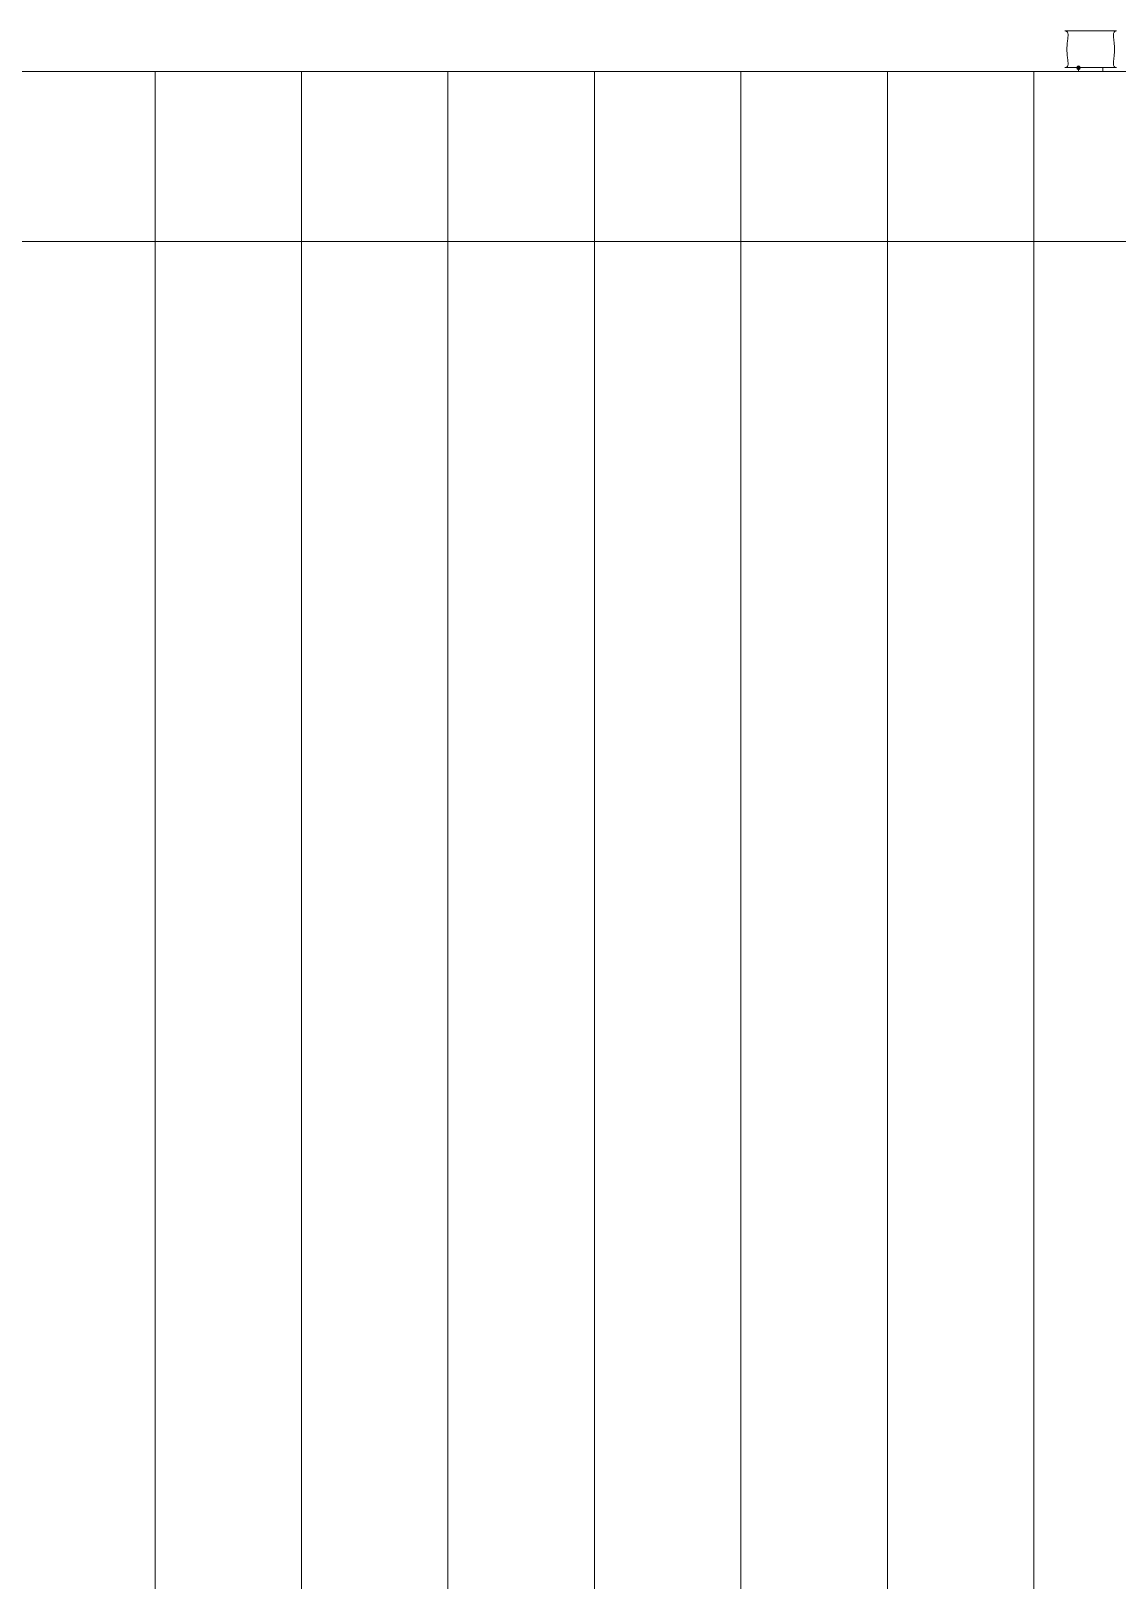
# Model space of a CAD drawing. Header units: millimetres. Extents: x 0 to 1189, y 0 to 841.
# Drawn here: x 420.2 to 464.6, y 435.5 to 499 of the extents above; entities that cross this region are included whole.
import ezdxf

# ---------------------------------------------------------------- set-up
doc = ezdxf.new("R2010")
doc.units = ezdxf.units.MM

msp = doc.modelspace()

# ---------------------------------------------------------------- hatches: boundary and pattern name
h = msp.add_hatch(color=7)
h.dxf.hatch_style = 2
h.paths.add_polyline_path([(462.975707, 497.484531), (463.002145, 497.420968), (463.065707, 497.394531), (463.12927, 497.420968), (463.155708, 497.484531), (463.155708, 497.497531), (463.12927, 497.561093), (463.065707, 497.587531), (463.002145, 497.561093), (462.975707, 497.497531)])

# ---------------------------------------------------------------- linework, layer by layer
at = {"color": 7, "lineweight": 0}
for points in [[(462.563707, 498.986533), (462.503707, 498.997533)], [(462.503707, 498.997533), (463.565708, 498.997533)], [(462.608707, 498.951533), (462.563707, 498.986533)], [(462.622707, 498.924533), (462.608707, 498.951533)], [(462.632707, 498.891533), (462.622707, 498.924533)], [(462.625707, 498.677533), (462.628707, 498.705533)], [(462.628707, 498.705533), (462.631707, 498.733533)], [(462.631707, 498.733533), (462.634707, 498.759533)], [(462.635707, 498.873533), (462.632707, 498.891533)], [(462.634707, 498.759533), (462.636707, 498.784533)], [(462.636707, 498.853533), (462.635707, 498.873533)], [(462.637707, 498.831533), (462.636707, 498.853533)], [(462.636707, 498.784533), (462.637707, 498.808533)], [(462.637707, 498.808533), (462.637707, 498.831533)], [(463.565708, 498.997533), (464.62771, 498.997533)], [(464.49471, 498.853533), (464.49371, 498.831533)], [(464.49371, 498.831533), (464.49471, 498.808533)], [(464.49671, 498.873533), (464.49471, 498.853533)], [(464.49471, 498.808533), (464.49571, 498.784533)], [(464.49571, 498.784533), (464.49771, 498.759533)], [(464.49971, 498.891533), (464.49671, 498.873533)], [(464.49771, 498.759533), (464.49971, 498.733533)], [(464.50871, 498.924533), (464.49971, 498.891533)], [(464.49971, 498.733533), (464.50271, 498.705533)], [(464.50271, 498.705533), (464.50671, 498.677533)], [(464.52371, 498.951533), (464.50871, 498.924533)], [(464.56771, 498.986533), (464.52371, 498.951533)], [(464.62771, 498.997533), (464.56771, 498.986533)], [(462.591707, 498.317532), (462.594707, 498.387532)], [(462.591707, 498.176532), (462.591707, 498.317532)], [(462.594707, 498.106532), (462.591707, 498.176532)], [(462.594707, 498.387532), (462.599707, 498.456532)], [(462.599707, 498.037532), (462.594707, 498.106532)], [(462.599707, 498.456532), (462.602707, 498.489532)], [(462.602707, 498.489532), (462.606707, 498.522532)], [(462.606707, 498.522532), (462.609707, 498.555532)], [(462.609707, 498.555532), (462.613707, 498.587532)], [(462.613707, 498.587532), (462.617707, 498.618532)], [(462.617707, 498.618532), (462.621707, 498.648533)], [(462.621707, 498.648533), (462.625707, 498.677533)], [(464.50671, 498.677533), (464.51071, 498.648533)], [(464.51071, 498.648533), (464.51371, 498.617532)], [(464.51371, 498.617532), (464.51771, 498.586532)], [(464.51771, 498.586532), (464.52171, 498.555532)], [(464.52171, 498.555532), (464.52571, 498.522532)], [(464.52571, 498.522532), (464.52871, 498.489532)], [(464.52871, 498.489532), (464.53171, 498.456532)], [(464.53171, 498.456532), (464.53671, 498.387532)], [(464.53671, 498.106532), (464.53171, 498.037532)], [(464.53671, 498.387532), (464.54071, 498.317532)], [(464.54071, 498.176532), (464.53671, 498.106532)], [(464.54071, 498.317532), (464.54071, 498.176532)], [(462.503707, 497.497531), (462.564707, 497.507531)], [(463.565708, 497.497531), (462.503707, 497.497531)], [(462.564707, 497.507531), (462.608707, 497.542531)], [(462.602707, 498.004532), (462.599707, 498.037532)], [(462.606707, 497.971531), (462.602707, 498.004532)], [(462.609707, 497.938531), (462.606707, 497.971531)], [(462.608707, 497.542531), (462.622707, 497.569531)], [(462.613707, 497.907531), (462.609707, 497.938531)], [(462.617707, 497.876531), (462.613707, 497.907531)], [(462.621707, 497.846531), (462.617707, 497.876531)], [(462.625707, 497.816531), (462.621707, 497.846531)], [(462.622707, 497.569531), (462.632707, 497.602531)], [(462.628707, 497.788531), (462.625707, 497.816531)], [(462.631707, 497.761531), (462.628707, 497.788531)], [(462.634707, 497.734531), (462.631707, 497.761531)], [(462.632707, 497.602531), (462.635707, 497.620531)], [(462.636707, 497.709531), (462.634707, 497.734531)], [(462.635707, 497.620531), (462.636707, 497.641531)], [(462.637707, 497.685531), (462.636707, 497.709531)], [(462.636707, 497.641531), (462.637707, 497.662531)], [(462.637707, 497.662531), (462.637707, 497.685531)], [(463.065707, 497.497531), (463.065707, 497.334531)], [(463.065707, 497.489531), (463.065707, 497.457531)], [(463.065707, 497.431531), (463.065707, 497.484531)], [(463.065707, 497.457531), (463.065707, 497.428531)], [(463.065707, 497.378531), (463.065707, 497.431531)], [(464.62771, 497.497531), (463.565708, 497.497531)], [(464.065709, 497.334531), (464.065709, 497.497531)], [(464.065709, 497.476531), (464.065709, 497.497531)], [(464.065709, 497.497531), (464.065709, 497.454531)], [(464.065709, 497.445531), (464.065709, 497.476531)], [(464.065709, 497.454531), (464.065709, 497.400531)], [(464.065709, 497.416531), (464.065709, 497.445531)], [(464.49471, 497.685531), (464.49371, 497.662531)], [(464.49371, 497.662531), (464.49471, 497.640531)], [(464.49571, 497.709531), (464.49471, 497.685531)], [(464.49471, 497.640531), (464.49671, 497.620531)], [(464.49771, 497.734531), (464.49571, 497.709531)], [(464.49671, 497.620531), (464.49971, 497.602531)], [(464.49971, 497.760531), (464.49771, 497.734531)], [(464.50271, 497.788531), (464.49971, 497.760531)], [(464.49971, 497.602531), (464.50871, 497.569531)], [(464.50671, 497.816531), (464.50271, 497.788531)], [(464.51071, 497.845531), (464.50671, 497.816531)], [(464.50871, 497.569531), (464.52371, 497.542531)], [(464.51371, 497.876531), (464.51071, 497.845531)], [(464.51771, 497.907531), (464.51371, 497.876531)], [(464.52171, 497.938531), (464.51771, 497.907531)], [(464.52571, 497.971531), (464.52171, 497.938531)], [(464.52371, 497.542531), (464.56771, 497.507531)], [(464.52871, 498.004532), (464.52571, 497.971531)], [(464.53171, 498.037532), (464.52871, 498.004532)], [(464.56771, 497.507531), (464.62771, 497.497531)], [(479.216732, 497.334531), (411.826629, 497.334531)], [(425.23765, 497.334531), (425.23765, 422.305416)], [(431.237659, 497.334531), (431.237659, 422.289416)], [(437.237668, 497.334531), (437.237668, 422.273416)], [(443.237677, 497.334531), (443.237677, 422.257416)], [(449.237686, 497.334531), (449.237686, 422.242416)], [(455.237696, 497.334531), (455.237696, 422.226416)], [(461.237705, 497.334531), (461.237705, 422.210416)], [(463.053707, 497.335531), (463.062707, 497.378531)], [(463.065707, 497.428531), (463.065707, 497.400531)], [(463.065707, 497.400531), (463.065707, 497.375531)], [(463.065707, 497.334531), (463.065707, 497.378531)], [(463.065707, 497.375531), (463.065707, 497.352531)], [(463.065707, 497.352531), (463.065707, 497.334531)], [(464.065709, 497.389531), (464.065709, 497.416531)], [(464.065709, 497.400531), (464.065709, 497.346531)], [(464.065709, 497.365531), (464.065709, 497.389531)], [(464.065709, 497.343531), (464.065709, 497.365531)], [(464.068709, 497.378531), (464.078709, 497.335531)], [(202.529309, 490.37152), (863.72632, 490.37152)]]:
    msp.add_lwpolyline(points, dxfattribs=at)

doc.saveas('drawing.dxf')
